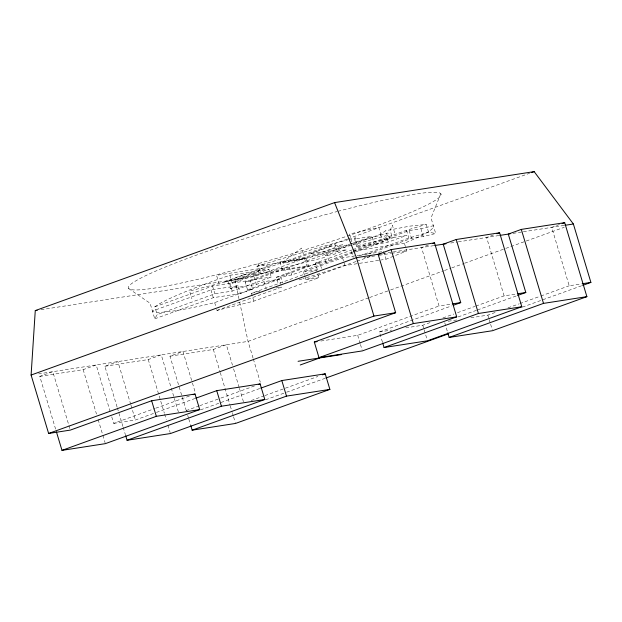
<?xml version="1.0" encoding="UTF-8"?>
<svg xmlns="http://www.w3.org/2000/svg" width="622" height="622" viewBox="0 0 622 622"><rect width="100%" height="100%" fill="white"/><g stroke="black" fill="none" stroke-linecap="round" stroke-linejoin="round"><path stroke-width="0.47" stroke-dasharray="3.11 2.33" d="M440.804 193.714L431.03 217.925L435.703 233.507L423.263 236.531L411.523 238.35L365.448 254.981M354.579 239.042L355.271 237.837L357.603 245.62L356.911 246.825L374.273 244.135L371.933 236.344L354.579 239.042L356.911 246.825M128.63 288.515L150.081 303.241L154.754 318.822L157.187 314.615L214.854 293.809L232.208 291.112L271.246 277.023L268.914 269.24L229.86 275.297L214.792 280.491A146.916 12.805 -16.7 0 0 154.847 306.825L157.187 314.615M282.108 262.585L301.592 248.077L303.925 255.86M353.117 244.182L380.446 234.323L385.803 230.692L410.007 226.113L426.233 224.418L428.566 232.2L435.703 233.507M355.45 251.972L382.779 242.106L388.144 238.475L385.803 230.692M353.172 250.783L409.19 230.568L420.931 228.74L433.371 225.716L432.671 226.921A126.072 10.986 -16.7 0 1 404.386 243.202L406.734 250.993L385.998 259.218L381.224 259.965M154.847 306.825L212.514 286.019L229.876 283.321L268.914 269.24M351.725 245.216L306.04 257.889L280.001 261.932L227.947 280.716L230.288 288.499L256.318 284.464L264.093 281.657L279.301 279.301L280.6 283.624M347.099 239.128L234.859 279.628L238.918 298.63M348.009 238.801L529.594 173.274M283.072 263.246L335.118 244.462L337.458 252.252M252.649 289.067L247.572 289.852L245.239 282.061L250.308 281.276L252.649 289.067L240.395 293.491L238.055 285.7L210.975 289.899L152.413 311.031A146.916 12.805 -16.7 0 0 199.981 306.055L214.668 302.619L279.301 279.301M41.021 309.709L253.986 276.673L306.04 257.889L308.372 265.68L276.347 277.241L278.423 284.161M245.239 282.061L284.277 267.981L289.354 267.188L349.471 245.496M352.41 252.027L328.727 260.571L307.035 266.613L259.304 274.022L256.972 266.232L304.694 258.822L326.387 252.781L371.933 236.344M230.288 288.499L238.055 285.7M250.308 281.276L282.341 269.723L308.372 265.68M154.754 318.822L213.307 297.689L240.395 293.491M317.461 270.072L315.385 263.153L351.819 250.005M352.736 249.671L406.477 230.28L426.233 224.418M276.347 277.241L280.685 276.565L319.724 262.476L321.799 269.396M247.572 289.852L286.61 275.764L291.687 274.978L354.54 252.299M353.319 251.692L374.273 244.135M304.562 275.359L303.52 271.9L342.559 257.811L381.752 251.731M253.807 301.141L251.475 293.359L316.536 269.878L318.876 277.669L253.807 301.141L217 310.409L216.223 307.812M359.625 255.821L408.809 238.07L428.566 232.2M217 310.409L281.634 287.084L280.856 284.495M304.819 276.222L305.861 279.682L344.899 265.594L380.267 260.113M55.599 429.102L39.785 376.38L52.792 371.684L70.037 429.172M39.785 376.38L83.169 369.647L96.185 364.951L110.094 411.313M428.449 245.06L421.514 247.564L439.039 305.977L451.3 304.072M117.076 406.975L104.869 366.28L117.877 361.592L130.674 404.238M104.869 366.28L148.254 359.555L161.269 354.859L174.067 397.505M493.534 234.96L486.598 237.464L504.123 295.878L516.384 293.973M186.32 410.753L169.954 356.188L182.961 351.492L192.144 382.087M169.954 356.188L213.338 349.455L226.354 344.759L232.472 365.153M559.489 224.55L551.683 227.364L569.208 285.778L581.469 283.873M368.675 297.86L248.046 341.392L38.65 373.884M369.592 297.534L389.691 290.28M390.608 289.945L443.61 270.827M444.528 270.492L450.919 268.183M451.836 267.857L463.717 263.565M464.626 263.238L504.839 248.73M505.748 248.403L564.24 227.294M111.758 416.872L113.709 423.364L154.831 408.53M155.749 408.195L190.472 395.67M320.921 341.027L357.704 335.32L439.039 305.977M113.709 423.364L135.402 419.998L155.508 412.744M156.425 412.417L194.803 398.562M382.421 342.038L379.397 331.954L451.595 305.907M186.102 410.629L198.9 406.011M199.81 405.684L219.916 398.43M220.833 398.096L255.556 385.57M405.808 327.856L422.789 325.22L431.925 321.924M442.895 317.966L453.858 314.009M457.512 312.695L474.881 306.428M475.791 306.094L504.123 295.878M200.486 409.898L260.805 388.136M458.189 316.909L476.468 310.316M477.385 309.989L516.68 295.808M251.187 400.529L263.985 395.911M264.894 395.584L317.896 376.458M470.893 317.756L487.873 315.121L497.009 311.824M507.98 307.867L518.942 303.909M519.86 303.583L539.966 296.329M540.876 296.002L569.208 285.778M265.571 399.798L285.677 392.544M286.594 392.218L324.972 378.37M522.363 307.144L582.674 285.381M229.86 275.297L232.2 283.088L259.304 274.022M256.972 266.232L320.478 247.058L347.947 239.773M286.377 262.671L387.895 232.993L390.235 240.776M294.26 261.232L306.04 257.889M352.658 244.959L386.223 235.645L388.563 243.435M348.856 239.532L355.271 237.837M251.475 293.359L259.771 291.15M246.382 276.588L189.554 291.01L191.895 298.793M253.271 275.585L324.497 257.461L326.83 265.252M357.603 245.62L388.144 238.475M353.257 251.14L404.393 243.202M264.272 267.895L216.542 275.305L218.882 283.088M315.385 263.153L319.724 262.476M382.841 253.566L392.272 252.104M393.213 251.957L433.775 245.659M450.756 243.023L457.357 242.005M458.297 241.857L498.86 235.559M513.01 233.367L522.441 231.905M523.382 231.757L563.944 225.459M364.119 257.601L366.008 257.314M366.957 257.166L370.743 256.575M371.692 256.427L375.478 255.844M379.264 255.253L390.632 253.488M391.58 253.341L406.734 250.993M303.52 271.9L316.536 269.878M232.2 283.088L271.246 277.023M305.861 279.682L318.876 277.669M275.935 287.97L281.634 287.084M379.397 331.954L391.658 330.057M448.26 321.271L456.742 319.957M269.318 266.325L257.974 263.86L260.307 271.651M487.873 315.121L488.97 318.791M489.25 319.708L490.346 323.37M490.626 324.287L492.274 329.784M420.931 228.74L423.263 236.531M444.761 322.771L447.506 331.938M409.19 230.568L411.523 238.35M406.477 230.28L408.809 238.07M422.789 325.22L423.885 328.89M424.165 329.808L427.19 339.884M394.682 232.9L392.35 225.11L390.149 230.342L392.482 238.133M381.169 235.272L378.837 227.489L349.525 234.02L351.865 241.802M380.446 234.323L382.779 242.106M383.665 251.428L385.998 259.218M351.36 251.436L353.179 257.492M342.559 257.811L343.601 261.271M343.857 262.134L344.899 265.594M357.704 335.32L360.177 343.569M360.457 344.487L362.105 349.984M326.387 252.781L328.727 260.571M304.694 258.822L307.035 266.613M289.354 267.188L291.687 274.978M284.277 267.981L286.61 275.764M280.001 261.932L282.341 269.723M280.685 276.565L282.505 282.621M264.093 281.657L266.169 288.585M253.986 276.673L256.318 284.464M253.053 358.078L248.046 341.392L239.12 299.586M253.333 359.003L260.291 382.188M229.876 283.321L232.208 291.112M212.514 286.019L214.854 293.809M210.975 289.899L213.307 297.689M214.668 302.619L215.966 306.949M233.584 368.862L239.151 387.405M239.431 388.33L243.878 403.165M213.338 349.455L220.001 371.645M220.274 372.57L229.992 404.945M230.264 405.871L232.208 412.339M232.488 413.265L233.32 416.04M233.592 416.965L235.264 422.517M192.423 383.012L195.207 392.288M187.712 415.372L188.544 418.147M188.816 419.072L190.48 424.624M174.347 398.43L178.794 413.265M148.254 359.555L164.348 413.195M164.628 414.12L166.292 419.663M167.956 425.215L170.179 432.617M130.954 405.163L135.402 419.998M117.356 407.9L122.899 426.397M123.179 427.322L125.395 434.724M83.169 369.647L96.488 414.042M98.152 419.593L102.591 434.389M102.871 435.314L105.095 442.716M337.901 211.325A163.244 14.228 -16.7 0 1 385.757 222.388A163.244 14.228 -16.7 0 1 130.853 289.564A163.244 14.228 -16.7 0 1 336.976 211.566M370.144 256.559A146.916 12.805 -16.7 0 1 356.88 261.24M355.963 261.559A146.916 12.805 -16.7 0 1 302.906 278.726M301.973 279.006A146.916 12.805 -16.7 0 1 297.402 280.39M243.529 274.87L224.006 281.906L237.029 279.892L256.544 272.848L243.529 274.87M329.567 246.833L310.044 253.877L323.059 251.856L342.582 244.811L329.567 246.833M338.135 251.008L325.119 255.704L333.796 254.359L346.812 249.663L338.135 251.008M393.633 237.433L374.117 244.477L387.133 242.456L406.656 235.419L393.633 237.433"/><path stroke-width="0.93" d="M56.431 431.87L61.982 450.367L105.367 443.642L199.716 409.595L195.044 394.021L151.651 400.755L70.317 430.097L48.625 433.464L31.1 375.05L35.267 310.603L334.566 202.601L534.158 171.633L573.375 223.998L590.9 282.411L582.674 285.381M531.421 172.621L534.158 171.633M31.1 375.05L356.429 257.663L380.952 253.854M391.137 249.601L378.122 254.297L395.646 312.71L314.312 342.053L318.985 357.634L362.377 350.901L456.719 316.855L434.521 242.868L391.137 249.601L413.335 323.588L456.719 316.855M432.788 243.497L434.521 242.868M382.701 342.947L384.069 347.535L427.462 340.802L521.804 306.755L499.606 232.768L456.221 239.501L443.206 244.197L460.731 302.611L453.422 305.247M497.009 233.709L499.606 232.768M447.786 332.856L449.154 337.435L492.546 330.702L586.888 296.655L564.69 222.668L521.306 229.401L508.291 234.097L525.815 292.511L517.59 295.473M562.094 223.609L564.69 222.668M48.625 433.464L373.954 316.077L395.646 312.71M193.217 394.675L195.044 394.021M195.72 398.236L216.736 390.655L260.128 383.922L264.801 399.495L170.451 433.542L127.067 440.275L125.675 435.649M61.982 450.367L156.324 416.328L199.716 409.595M318.985 357.634L413.335 323.588M300.239 364.982L319.762 357.938M258.301 384.575L260.128 383.922M260.805 388.136L281.82 380.555L325.213 373.822L329.885 389.395L235.536 423.442L192.151 430.175L190.76 425.549M127.067 440.275L221.409 406.228L264.801 399.495M384.069 347.535L478.419 313.488L521.804 306.755M322.468 374.809L325.213 373.822M325.889 378.036L448.338 333.851M192.151 430.175L286.493 396.128L329.885 389.395M449.154 337.435L543.504 303.388L586.888 296.655M434.716 245.511L446.036 243.754M499.8 235.411L510.18 233.802M564.885 225.32L573.375 223.998M35.267 310.603L37.188 310.3M452.241 303.925L460.731 302.611M517.325 293.825L525.815 292.511M582.41 283.725L590.9 282.411M314.312 342.053L317.142 341.618M298.07 361.304L341.455 354.571M334.566 202.601L356.429 257.663L373.954 316.077M521.306 229.401L543.504 303.388M456.221 239.501L478.419 313.488M281.82 380.555L286.493 396.128M216.736 390.655L221.409 406.228M151.651 400.755L156.324 416.328"/></g></svg>
